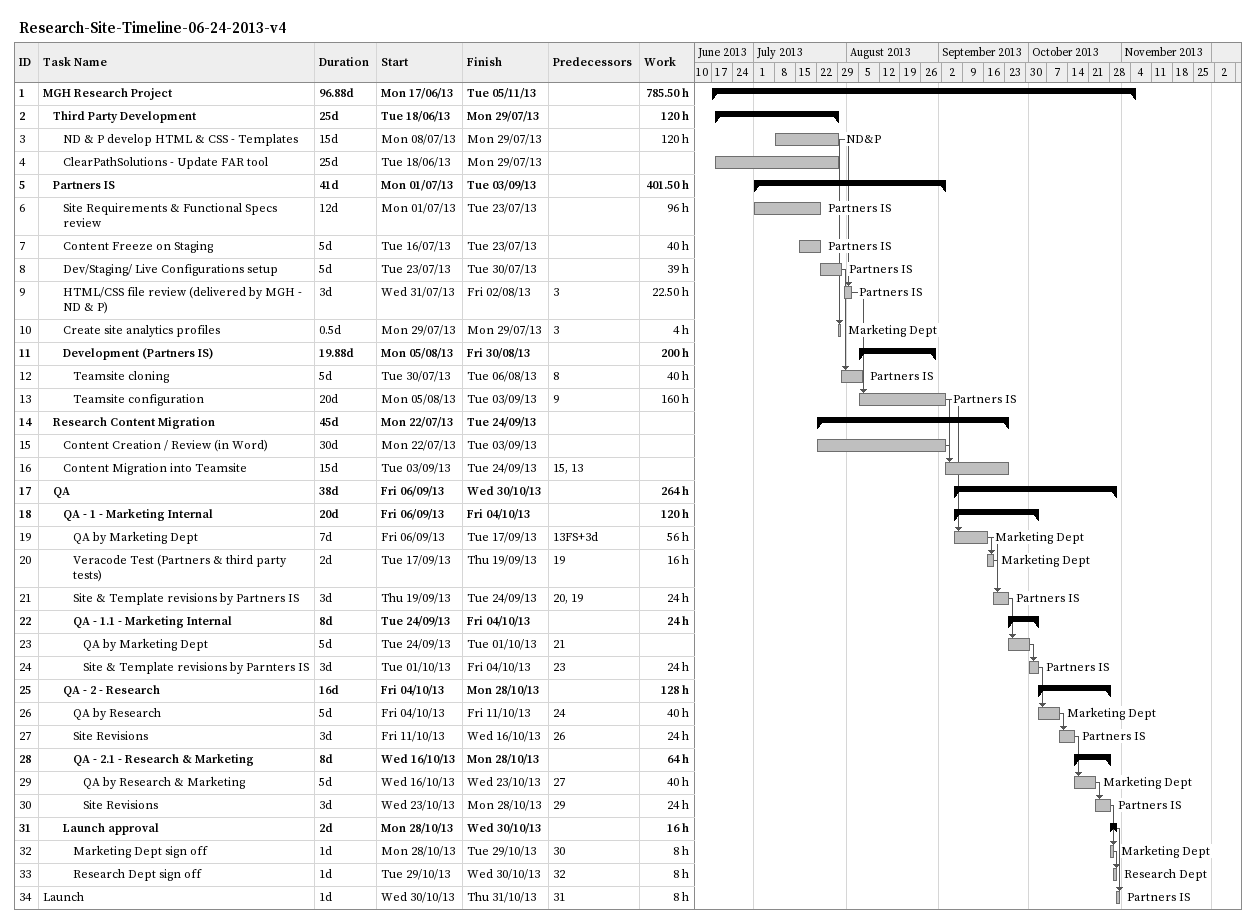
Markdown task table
Research-Site-Timeline-06-24-2013-v4

| ID | Level | Task | Duration | Start | Finish | Predecessors | Resources | Work (h) |
|---|---|---|---|---|---|---|---|---|
| 1 | 1 | **MGH Research Project** | 96.88d | 2013-06-17 | 2013-11-05 |  |  | 785.50 |
| 2 | 2 | **Third Party Development** | 25d | 2013-06-18 | 2013-07-29 |  |  | 120 |
| 3 | 3 | ND & P develop HTML & CSS - Templates | 15d | 2013-07-08 | 2013-07-29 |  | ND&P | 120 |
| 4 | 3 | ClearPathSolutions - Update FAR tool | 25d | 2013-06-18 | 2013-07-29 |  |  |  |
| 5 | 2 | **Partners IS** | 41d | 2013-07-01 | 2013-09-03 |  |  | 401.50 |
| 6 | 3 | Site Requirements & Functional Specs review | 12d | 2013-07-01 | 2013-07-23 |  | Partners IS | 96 |
| 7 | 3 | Content Freeze on Staging | 5d | 2013-07-16 | 2013-07-23 |  | Partners IS | 40 |
| 8 | 3 | Dev/Staging/ Live Configurations setup | 5d | 2013-07-23 | 2013-07-30 |  | Partners IS | 39 |
| 9 | 3 | HTML/CSS file review (delivered by MGH - ND & P) | 3d | 2013-07-31 | 2013-08-02 | 3 | Partners IS | 22.50 |
| 10 | 3 | Create site analytics profiles | 0.5d | 2013-07-29 | 2013-07-29 | 3 | Marketing Dept | 4 |
| 11 | 3 | **Development (Partners IS)** | 19.88d | 2013-08-05 | 2013-08-30 |  |  | 200 |
| 12 | 4 | Teamsite cloning | 5d | 2013-07-30 | 2013-08-06 | 8 | Partners IS | 40 |
| 13 | 4 | Teamsite configuration | 20d | 2013-08-05 | 2013-09-03 | 9 | Partners IS | 160 |
| 14 | 2 | **Research Content Migration** | 45d | 2013-07-22 | 2013-09-24 |  |  |  |
| 15 | 3 | Content Creation / Review (in Word) | 30d | 2013-07-22 | 2013-09-03 |  |  |  |
| 16 | 3 | Content Migration into Teamsite | 15d | 2013-09-03 | 2013-09-24 | 15, 13 |  |  |
| 17 | 2 | **QA** | 38d | 2013-09-06 | 2013-10-30 |  |  | 264 |
| 18 | 3 | **QA - 1 - Marketing Internal** | 20d | 2013-09-06 | 2013-10-04 |  |  | 120 |
| 19 | 4 | QA by Marketing Dept | 7d | 2013-09-06 | 2013-09-17 | 13FS+3d | Marketing Dept | 56 |
| 20 | 4 | Veracode Test (Partners & third party tests) | 2d | 2013-09-17 | 2013-09-19 | 19 | Marketing Dept | 16 |
| 21 | 4 | Site & Template revisions by Partners IS | 3d | 2013-09-19 | 2013-09-24 | 20, 19 | Partners IS | 24 |
| 22 | 4 | **QA - 1.1 - Marketing Internal** | 8d | 2013-09-24 | 2013-10-04 |  |  | 24 |
| 23 | 5 | QA by Marketing Dept | 5d | 2013-09-24 | 2013-10-01 | 21 |  |  |
| 24 | 5 | Site & Template revisions by Parnters IS | 3d | 2013-10-01 | 2013-10-04 | 23 | Partners IS | 24 |
| 25 | 3 | **QA - 2 - Research** | 16d | 2013-10-04 | 2013-10-28 |  |  | 128 |
| 26 | 4 | QA by Research | 5d | 2013-10-04 | 2013-10-11 | 24 | Marketing Dept | 40 |
| 27 | 4 | Site Revisions | 3d | 2013-10-11 | 2013-10-16 | 26 | Partners IS | 24 |
| 28 | 4 | **QA - 2.1 - Research & Marketing** | 8d | 2013-10-16 | 2013-10-28 |  |  | 64 |
| 29 | 5 | QA by Research & Marketing | 5d | 2013-10-16 | 2013-10-23 | 27 | Marketing Dept | 40 |
| 30 | 5 | Site Revisions | 3d | 2013-10-23 | 2013-10-28 | 29 | Partners IS | 24 |
| 31 | 3 | **Launch approval** | 2d | 2013-10-28 | 2013-10-30 |  |  | 16 |
| 32 | 4 | Marketing Dept sign off | 1d | 2013-10-28 | 2013-10-29 | 30 | Marketing Dept | 8 |
| 33 | 4 | Research Dept sign off | 1d | 2013-10-29 | 2013-10-30 | 32 | Research Dept | 8 |
| 34 | 1 | Launch | 1d | 2013-10-30 | 2013-10-31 | 31 | Partners IS | 8 |
